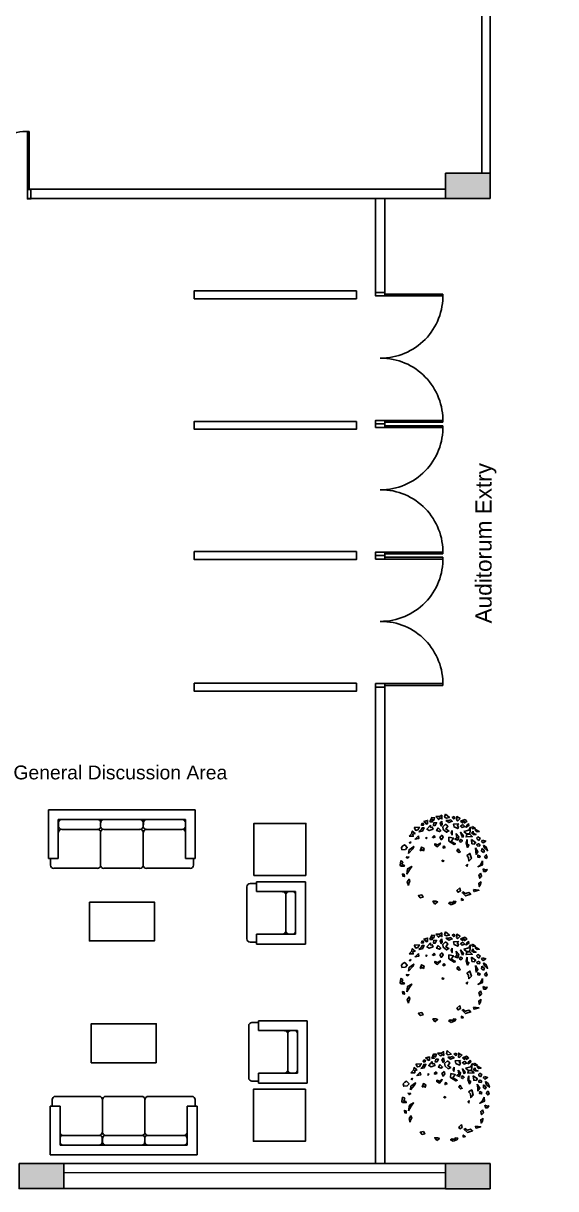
# Model space of a CAD drawing. Header units: inches. Extents: x 535 to 3103, y 2999 to 4393.
# Drawn here: x 1627 to 1857, y 2999 to 3504 of the extents above; entities that cross this region are included whole.
import ezdxf

# ---------------------------------------------------------------- set-up
doc = ezdxf.new("R2010")
doc.units = ezdxf.units.IN
doc.header["$MEASUREMENT"] = 0
for name, color, linetype in [('1', 7, 'Continuous'), ('Column', 6, 'Continuous'), ('Door', 130, 'Continuous'), ('Sofa Washroom', 8, 'Continuous'), ('Stairs', 1, 'Continuous'), ('Text', 7, 'Continuous'), ('Wall', 3, 'Continuous')]:
    doc.layers.add(name, color=color, linetype=linetype)
doc.styles.add('ATTR', font='romans.shx', dxfattribs={"width": 0.8, "height": 0.7})
doc.styles.get("Standard").update_dxf_attribs({"font": 'arial.ttf'})

# ---------------------------------------------------------------- blocks, each defined once
blk = doc.blocks.new('M-MCEN16')
blk.add_lwpolyline([(-0.5, 0.6), (0.5, 0.6), (0.5, 0), (-0.5, 0)], close=True)
blk = doc.blocks.new('M-MC80')
blk.add_lwpolyline([(-0.4, 0), (-0.4, 0.8), (0.4, 0.8), (0.4, 0)], close=True)
blk = doc.blocks.new('DEC1')
for points in [[(2.096443, 60.253408), (0.995445, 56.151728), (3.318161, 54.875548), (7.299967, 55.726328)], [(-27.902623, 48.490098), (-28.642653, 45.945318), (-26.266303, 45.915268), (-25.694743, 47.690008)], [(-22.482173, 47.292998), (-22.915303, 48.664658), (-25.556323, 50.836408), (-20.701343, 52.081818), (-20.707443, 47.864548)], [(-17.061733, 46.095918), (-21.688173, 40.867878), (-18.577893, 39.165388), (-13.789101, 40.946228), (-14.889992, 43.454908), (-16.965533, 43.184148)], [(-17.825703, 50.144688), (-15.340965, 55.637398), (-11.893769, 55.475018), (-12.802246, 52.160138), (-14.540878, 53.429518), (-15.347061, 51.420148), (-14.679306, 50.283108)], [(-12.70607, 49.248398), (-13.313744, 45.632738), (-10.937401, 45.602688), (-9.258873, 49.086028)], [(-10.286347, 57.002498), (-6.636353, 53.173978), (-4.977264, 55.300948), (-2.322731, 54.024758), (-2.654549, 58.704078), (-5.640907, 57.002498)], [(-2.654549, 51.047028), (-4.645447, 48.494678), (-3.318176, 45.091538), (-1.990913, 46.793108)], [(2.322716, 47.218508), (-1.327278, 43.815368), (-0.66365, 40.412228), (3.318161, 37.009098), (6.636337, 38.710668), (2.654526, 40.837618), (5.309077, 44.666158)], [(2.654526, 51.897798), (6.304517, 49.345458), (10.949967, 51.047028), (8.959067, 52.748598), (6.304517, 51.897798)], [(13.272677, 57.002498), (10.949967, 55.726328), (12.609047, 54.024758), (14.268137, 54.875548)], [(19.245397, 47.643888), (12.277227, 47.218508), (13.272677, 43.815368), (17.918117, 41.688418), (18.913577, 44.240768), (17.254487, 45.516938)], [(16.259037, 52.323198), (16.922667, 53.599378), (16.590857, 57.002498), (20.904477, 54.450148), (17.918117, 51.472418)], [(21.568117, 51.047028), (27.209017, 53.173978), (29.531737, 50.621628), (26.545377, 48.920058), (26.213557, 51.047028), (24.222657, 50.196248), (23.890837, 48.920058)], [(24.554477, 46.793108), (21.568117, 44.666158), (23.227197, 42.964588), (26.877177, 44.240768)], [(31.522627, 48.069288), (29.863537, 46.367708), (28.536287, 43.389968), (32.186277, 45.516938)], [(-44.561383, 31.831348), (-39.273253, 31.705098), (-39.604093, 34.382268), (-36.824663, 35.356908), (-40.368063, 38.431048), (-41.276543, 35.116178)], [(-38.104163, 42.886048), (-35.982343, 39.207198), (-33.437553, 39.947208), (-31.223573, 43.364378)], [(-32.518103, 32.329788), (-36.831723, 28.075868), (-31.854473, 28.926648)], [(-31.801213, 37.372358), (-27.415503, 38.148518), (-25.333863, 42.636518), (-27.944843, 42.431948), (-29.220293, 39.953298)], [(-22.563583, 30.628218), (-22.563583, 28.501248), (-21.568133, 29.352038)], [(-12.277245, 32.755178), (-14.599968, 30.628218), (-13.604515, 29.777438), (-11.2818, 30.628218)], [(-7.299988, 42.539188), (-9.290886, 39.136068), (-5.640907, 37.859878), (-3.981812, 39.136068)], [(-1.990913, 33.180578), (-4.977264, 30.628218), (-3.318176, 27.225088), (-0.99546, 30.202838)], [(6.636337, 30.628218), (6.304517, 25.523518), (13.272677, 21.269598), (14.931767, 22.120378), (9.290877, 25.098128), (12.277227, 29.352038)], [(10.949967, 39.136068), (9.622697, 36.158308), (10.618147, 33.605958), (10.949967, 36.158308)], [(15.927217, 35.307528), (16.922667, 29.777438), (14.268137, 28.075868), (17.918117, 26.799688), (19.245397, 31.479008)], [(23.890837, 30.202838), (21.568117, 37.009098), (25.218107, 32.329788)], [(25.549927, 37.859878), (32.186277, 39.561448), (34.177167, 43.389968), (33.181717, 35.307528), (29.199917, 34.882128)], [(29.531737, 34.031358), (28.536287, 31.053608), (36.499887, 31.479008), (33.181717, 34.456738)], [(36.831707, 44.240768), (35.836257, 42.539188), (37.163527, 41.263018), (40.481707, 41.688418)], [(37.495347, 38.285278), (35.836257, 35.732928), (38.158977, 34.031358), (41.477157, 34.031358), (38.158977, 35.307528)], [(40.813507, 40.412228), (40.481707, 39.136068), (42.804427, 37.434478), (45.458957, 37.859878)], [(44.795317, 26.374298), (42.804427, 28.075868), (42.472607, 29.777438), (43.799877, 31.053608), (46.454417, 29.352038)], [(-52.427143, 19.568028), (-50.104423, 20.844198), (-46.786243, 17.441068), (-49.108973, 14.888718), (-53.754413, 14.463338), (-54.418043, 17.441068)], [(-45.127153, 9.784018), (-44.463523, 14.463338), (-38.490813, 18.717258), (-39.818083, 15.739508)], [(-42.472623, 24.672728), (-44.131713, 23.396548), (-42.804433, 22.971158)], [(-30.195383, 13.187148), (-28.536293, 17.866458), (-25.218123, 16.164898), (-26.213573, 13.187148), (-27.872663, 14.463338)], [(-5.640907, 20.844198), (-7.963623, 18.291858), (-11.2818, 20.418808), (-11.2818, 22.120378), (-7.963623, 20.844198), (-4.313629, 22.971158)], [(-0.66365, 18.717258), (0.663628, 19.142638), (1.659081, 17.441068), (-0.66365, 16.590288)], [(18.581767, 15.739508), (16.922667, 13.187148), (19.245397, 11.060198), (21.236297, 11.910978), (19.577217, 13.612548)], [(21.568117, 28.075868), (20.240847, 25.098128), (22.231747, 24.247348), (23.890837, 25.948898)], [(29.863537, 27.650488), (28.536287, 22.971158), (30.527177, 17.441068), (32.186277, 20.418808), (29.863537, 22.120378)], [(35.504437, 27.650488), (36.168077, 22.120378), (39.154437, 21.694998), (40.813507, 23.821948)], [(40.481707, 17.015668), (43.799877, 11.910978), (41.477157, 8.507848), (41.145337, 11.910978)], [(46.454417, 20.844198), (44.463497, 22.120378), (42.472607, 21.269598), (42.804427, 19.568028), (45.458957, 19.142638)], [(49.772577, 26.799688), (48.445307, 25.098128), (50.436227, 23.396548), (53.754397, 25.523518)], [(48.777127, 16.164898), (48.445307, 12.761768), (50.768037, 11.060198), (52.095307, 13.187148)], [(51.099847, 20.418808), (52.095307, 16.590288), (56.077117, 13.187148), (54.418027, 17.866458)], [(-52.427143, -0.850769), (-55.081683, 0.4254), (-56.077133, -5.104706), (-55.081683, -6.380875), (-50.436243, -6.380875), (-51.099873, -5.104706), (-53.754413, -4.253914)], [(-48.445333, 5.530108), (-46.786243, 3.828518), (-44.795343, 5.104708)], [(-0.66365, 1.276169), (-2.322731, 0.4254), (-1.327278, -0.425384), (0, 0)], [(29.531737, 7.231658), (31.854457, 4.679318), (32.186277, 0), (35.504437, 3.403137), (33.513537, 9.784018)], [(46.454417, 6.380878), (46.122607, 4.679318), (43.468057, 5.104708), (43.799877, 7.657058)], [(49.440767, 0.4254), (49.772577, -4.679306), (43.799877, -7.231651), (47.449857, -3.828529)], [(52.095307, 5.955488), (54.086217, 3.403137), (55.745307, 4.679318), (54.418027, 8.082458)], [(-47.449883, -17.015672), (-46.454433, -9.784004), (-41.145353, -6.806266), (-44.131713, -11.06018)], [(30.195357, -3.828529), (28.536287, -5.53009), (29.863537, -6.806266)], [(50.436227, -9.784004), (51.099847, -13.187141), (53.754397, -13.187141), (55.413487, -10.634796), (53.090757, -11.06018)], [(-50.768053, -17.015672), (-50.436243, -19.993412), (-52.427143, -19.568022), (-52.758963, -16.590282)], [(-45.458983, -31.478992), (-46.786243, -26.799672), (-44.463523, -23.396552), (-43.468073, -26.374292), (-44.463523, -28.075852)], [(47.118057, -15.739494), (45.127137, -17.866462), (46.122607, -22.120372), (48.445307, -19.568022)], [(48.113497, -26.799672), (45.127137, -28.501252), (45.458957, -32.755162), (47.118057, -30.202822)], [(-28.204473, -43.389972), (-32.518103, -44.240752), (-30.195383, -47.218492), (-26.545393, -46.367702)], [(20.572657, -34.456732), (16.922667, -37.859872), (18.249947, -39.986832), (21.236297, -38.285262)], [(24.554477, -39.561442), (23.890837, -40.837612), (27.872647, -44.666142), (34.508987, -42.539172), (32.186277, -40.412222), (27.872647, -41.688402)], [(38.158977, -36.583692), (38.822617, -39.136042), (45.127137, -37.434482)], [(-11.2818, -55.300932), (-13.936333, -51.472412), (-10.286347, -51.472412), (-7.963623, -52.323192)], [(9.622697, -56.151712), (6.304517, -54.024762), (8.295417, -52.748592), (8.959067, -53.173982), (12.277227, -53.173982), (12.277227, -51.472412), (15.595407, -51.897802), (14.268137, -54.024762)], [(22.563567, -50.621622), (25.218107, -49.770842), (22.563567, -48.069272)]]:
    blk.add_lwpolyline(points, close=True)
at = {"style": 'ATTR', "width": 0.8, "flags": 9}
blk.add_attdef('ESTCODE', (0, 0), '', height=0.7, dxfattribs=at)

msp = doc.modelspace()

# ---------------------------------------------------------------- hatches: boundary and pattern name
at = {"layer": 'Stairs'}
h = msp.add_hatch(dxfattribs=at)
h.set_pattern_fill('ANSI31', color=6)
h.paths.add_polyline_path([(2873.86, 3461.02), (2854.55, 3461.02), (2854.55, 3450.11), (2873.86, 3450.11)])
h.paths.add_polyline_path([(2386.13, 3460.87), (2366.81, 3460.87), (2366.81, 3449.95), (2386.13, 3449.95)])
h.paths.add_polyline_path([(2386.13, 3031.89), (2366.81, 3031.89), (2366.81, 3020.97), (2386.13, 3020.97)])
h.paths.add_polyline_path([(2544.14, 3031.89), (2524.82, 3031.89), (2524.82, 3020.97), (2544.14, 3020.97)])
h.paths.add_polyline_path([(2689.03, 3031.89), (2669.72, 3031.89), (2669.72, 3020.97), (2689.03, 3020.97)])
h.paths.add_polyline_path([(2873.9, 3031.82), (2854.59, 3031.82), (2854.59, 3020.91), (2873.9, 3020.91)])
h.paths.add_polyline_path([(1341.11, 3438.95), (1321.8, 3438.95), (1321.8, 3428.03), (1341.11, 3428.03)])
h.paths.add_polyline_path([(1828.85, 3439.1), (1809.54, 3439.1), (1809.54, 3428.19), (1828.85, 3428.19)])
h.paths.add_polyline_path([(1828.88, 3009.9), (1809.57, 3009.9), (1809.57, 2998.99), (1828.88, 2998.99)])
h.paths.add_polyline_path([(1644.02, 3009.97), (1624.7, 3009.97), (1624.7, 2999.05), (1644.02, 2999.05)])
h.paths.add_polyline_path([(1499.12, 3009.97), (1479.81, 3009.97), (1479.81, 2999.05), (1499.12, 2999.05)])
h.paths.add_polyline_path([(1341.11, 3009.97), (1321.8, 3009.97), (1321.8, 2999.05), (1341.11, 2999.05)])

# ---------------------------------------------------------------- linework, layer by layer
at = {"layer": 'Column'}
for points in [[(1809.54, 3439.1), (1828.85, 3439.1), (1828.85, 3428.19), (1809.54, 3428.19)], [(1624.7, 3009.97), (1644.02, 3009.97), (1644.02, 2999.05), (1624.7, 2999.05)], [(1809.57, 3009.9), (1828.88, 3009.9), (1828.88, 2998.99), (1809.57, 2998.99)]]:
    msp.add_lwpolyline(points, close=True, dxfattribs=at)
at = {"layer": 'Door'}
for p, q in [((1781.27, 3358.98), (1781.53, 3358.98)), ((1781.27, 3301.94), (1781.53, 3301.94)), ((1781.27, 3244.89), (1781.53, 3244.89))]:
    msp.add_line(p, q, dxfattribs=at)
for points in [[(1628.31, 3457.22), (1628.31, 3432.02), (1629.08, 3432.02), (1629.08, 3457.21)], [(1808.4, 3385.98), (1783.2, 3385.98), (1783.2, 3386.75), (1808.39, 3386.75)], [(1808.39, 3331.22), (1783.2, 3331.22), (1783.2, 3331.99), (1808.4, 3331.99)], [(1808.4, 3328.94), (1783.2, 3328.94), (1783.2, 3329.7), (1808.39, 3329.7)], [(1808.39, 3274.17), (1783.2, 3274.17), (1783.2, 3274.94), (1808.4, 3274.94)], [(1808.4, 3271.89), (1783.2, 3271.89), (1783.2, 3272.66), (1808.39, 3272.66)], [(1808.39, 3217.13), (1783.2, 3217.13), (1783.2, 3217.9), (1808.4, 3217.9)]]:
    msp.add_lwpolyline(points, dxfattribs=at)
for points in [[(1628.31, 3432.02), (1629.84, 3432.02), (1629.84, 3428.02), (1628.31, 3428.02)], [(1770.93, 3388.17), (1700.58, 3388.17), (1700.58, 3384.75), (1770.93, 3384.75)], [(1783.2, 3385.98), (1783.2, 3387.5), (1779.2, 3387.5), (1779.2, 3385.98)], [(1770.93, 3331.57), (1700.58, 3331.57), (1700.58, 3328.15), (1770.93, 3328.15)], [(1783.2, 3330.46), (1783.2, 3331.98), (1779.2, 3331.98), (1779.2, 3330.46)], [(1783.2, 3328.94), (1783.2, 3330.46), (1779.2, 3330.46), (1779.2, 3328.94)], [(1770.93, 3275.12), (1700.58, 3275.12), (1700.58, 3271.7), (1770.93, 3271.7)], [(1783.2, 3273.41), (1783.2, 3274.94), (1779.2, 3274.94), (1779.2, 3273.41)], [(1783.2, 3271.89), (1783.2, 3273.41), (1779.2, 3273.41), (1779.2, 3271.89)], [(1770.93, 3218.05), (1700.58, 3218.05), (1700.58, 3214.63), (1770.93, 3214.63)], [(1783.2, 3216.37), (1783.2, 3217.89), (1779.2, 3217.89), (1779.2, 3216.37)]]:
    msp.add_lwpolyline(points, close=True, dxfattribs=at)
for centre, start, end in [((1628.31, 3430.22), 88.3721, 180.2743), ((1781.4, 3385.98), 269.7257, 1.6279), ((1781.4, 3331.98), 358.3842, 90), ((1781.4, 3328.94), 269.7257, 1.6279), ((1781.4, 3274.94), 358.3842, 90), ((1781.4, 3271.89), 269.7257, 1.6279), ((1781.4, 3217.89), 358.3842, 90)]:
    msp.add_arc(centre, 27, start, end, dxfattribs=at)
at = {"layer": 'Sofa Washroom'}
for p, q in [((1637.45, 3163.19), (1701.07, 3163.19)), ((1637.45, 3163.19), (1637.45, 3142.07)), ((1701.07, 3163.19), (1701.07, 3142.07)), ((1641.68, 3158.97), (1696.85, 3158.97)), ((1641.68, 3158.97), (1641.68, 3142.07)), ((1641.76, 3157.56), (1641.76, 3156.15)), ((1643.17, 3158.97), (1658.75, 3158.97)), ((1660.02, 3157.56), (1660.02, 3156.15)), ((1660.12, 3158.97), (1660.48, 3158.97)), ((1660.17, 3157.85), (1660.2, 3157.56)), ((1661.43, 3158.97), (1677.06, 3158.97)), ((1661.55, 3158.97), (1677.04, 3158.97)), ((1678.47, 3157.56), (1678.47, 3156.15)), ((1678.58, 3157.52), (1678.53, 3155.69)), ((1679.95, 3158.97), (1695.44, 3158.97)), ((1696.85, 3158.97), (1696.85, 3142.07)), ((1696.85, 3157.56), (1696.85, 3156.15)), ((1643.17, 3154.74), (1658.75, 3154.74)), ((1660.01, 3153.34), (1660.01, 3139.25)), ((1661.43, 3154.74), (1677.06, 3154.74)), ((1678.46, 3153.34), (1678.46, 3139.25)), ((1679.95, 3154.74), (1695.44, 3154.74)), ((1637.45, 3142.07), (1641.68, 3142.07)), ((1638.3, 3142.07), (1638.3, 3139.25)), ((1696.85, 3142.07), (1701.07, 3142.07)), ((1700.23, 3142.07), (1700.23, 3139.25)), ((1639.71, 3137.85), (1658.6, 3137.85)), ((1643.11, 3137.85), (1658.6, 3137.85)), ((1661.43, 3137.85), (1677.06, 3137.85)), ((1679.87, 3137.85), (1698.82, 3137.85)), ((1727.66, 3132.05), (1727.66, 3127.83)), ((1748.79, 3132.05), (1727.66, 3132.05)), ((1748.79, 3105.04), (1748.79, 3132.05)), ((1723.44, 3110.69), (1723.44, 3129.8)), ((1723.44, 3107.29), (1723.44, 3129.8)), ((1727.66, 3131.21), (1724.85, 3131.21)), ((1744.56, 3127.83), (1727.66, 3127.83)), ((1743.15, 3127.75), (1741.75, 3127.75)), ((1744.56, 3109.26), (1744.56, 3127.83)), ((1740.34, 3110.75), (1740.34, 3126.34)), ((1744.56, 3110.75), (1744.56, 3126.34)), ((1727.66, 3105.04), (1727.66, 3109.26)), ((1744.56, 3109.26), (1727.66, 3109.26)), ((1743.15, 3109.35), (1741.75, 3109.35)), ((1727.66, 3105.88), (1724.85, 3105.88)), ((1748.79, 3105.04), (1727.66, 3105.04)), ((1728.45, 3071.81), (1728.45, 3067.58)), ((1749.57, 3071.81), (1728.45, 3071.81)), ((1749.57, 3071.81), (1749.57, 3044.79)), ((1724.22, 3069.55), (1724.22, 3047.04)), ((1724.22, 3066.15), (1724.22, 3047.04)), ((1728.45, 3070.96), (1725.63, 3070.96)), ((1745.34, 3067.58), (1728.45, 3067.58)), ((1741.12, 3066.09), (1741.12, 3050.51)), ((1743.93, 3067.5), (1742.53, 3067.5)), ((1745.34, 3067.58), (1745.34, 3049.01)), ((1745.34, 3066.09), (1745.34, 3050.51)), ((1728.45, 3044.79), (1728.45, 3049.01)), ((1745.34, 3049.01), (1728.45, 3049.01)), ((1743.93, 3049.1), (1742.53, 3049.1)), ((1728.45, 3045.63), (1725.63, 3045.63)), ((1749.57, 3044.79), (1728.45, 3044.79)), ((1639.05, 3034.77), (1639.05, 3037.59)), ((1659.4, 3039), (1640.45, 3039)), ((1660.81, 3023.51), (1660.81, 3037.59)), ((1677.84, 3039), (1662.21, 3039)), ((1679.26, 3023.51), (1679.26, 3037.59)), ((1696.17, 3039), (1680.68, 3039)), ((1699.57, 3039), (1680.68, 3039)), ((1700.98, 3034.77), (1700.98, 3037.59)), ((1642.43, 3034.77), (1638.2, 3034.77)), ((1638.2, 3013.65), (1638.2, 3034.77)), ((1642.43, 3017.87), (1642.43, 3034.77)), ((1701.82, 3034.77), (1697.6, 3034.77)), ((1697.6, 3017.87), (1697.6, 3034.77)), ((1701.82, 3013.65), (1701.82, 3034.77)), ((1642.43, 3019.28), (1642.43, 3020.69)), ((1659.32, 3022.1), (1643.83, 3022.1)), ((1660.7, 3019.32), (1660.75, 3021.15)), ((1660.8, 3019.28), (1660.8, 3020.69)), ((1677.84, 3022.1), (1662.21, 3022.1)), ((1679.25, 3019.28), (1679.25, 3020.69)), ((1696.11, 3022.1), (1680.52, 3022.1)), ((1697.51, 3019.29), (1697.51, 3020.69)), ((1697.6, 3017.87), (1642.43, 3017.87)), ((1659.32, 3017.88), (1643.83, 3017.88)), ((1677.84, 3017.87), (1662.21, 3017.87)), ((1677.72, 3017.88), (1662.23, 3017.88)), ((1679.15, 3017.88), (1678.79, 3017.88)), ((1679.1, 3018.99), (1679.07, 3019.29)), ((1696.11, 3017.87), (1680.52, 3017.87)), ((1701.82, 3013.65), (1638.2, 3013.65))]:
    msp.add_line(p, q, dxfattribs=at)
for centre, start, end in [((1643.11, 3157.56), 90, 167.9467), ((1658.75, 3157.56), 12.0533, 90), ((1661.43, 3157.56), 90, 180), ((1677.06, 3157.56), 0, 90), ((1677.17, 3157.56), 358.3509, 90), ((1679.95, 3157.56), 90, 167.9467), ((1695.44, 3157.56), 0, 90), ((1643.17, 3156.15), 180, 270), ((1643.19, 3153.34), 90, 180), ((1658.61, 3153.34), 0, 90), ((1658.75, 3156.15), 270, 340.8019), ((1661.43, 3156.15), 180, 270), ((1661.43, 3153.34), 90, 180), ((1677.06, 3156.15), 270, 0), ((1677.06, 3153.34), 0, 90), ((1679.86, 3156.15), 199.1981, 270), ((1680.01, 3153.34), 90, 180), ((1695.44, 3156.15), 270, 0), ((1695.44, 3153.34), 0, 90), ((1639.71, 3139.25), 180, 270), ((1658.6, 3139.25), 270, 0), ((1661.43, 3139.25), 180, 270), ((1677.06, 3139.25), 270, 0), ((1679.87, 3139.25), 180, 270), ((1698.82, 3139.25), 270, 0), ((1724.85, 3129.8), 90, 180), ((1738.93, 3126.32), 0, 90), ((1741.75, 3126.34), 90, 180), ((1743.15, 3126.4), 0, 77.9467), ((1724.85, 3107.29), 180, 270), ((1738.93, 3110.77), 270, 0), ((1741.75, 3110.75), 180, 270), ((1743.15, 3110.69), 282.0533, 0), ((1725.63, 3069.55), 90, 180), ((1739.71, 3066.07), 0, 90), ((1742.53, 3066.09), 90, 180), ((1743.93, 3066.15), 0, 77.9467), ((1725.63, 3047.04), 180, 270), ((1739.71, 3050.52), 270, 0), ((1742.53, 3050.51), 180, 270), ((1743.93, 3050.44), 282.0533, 0), ((1640.45, 3037.59), 90, 180), ((1659.4, 3037.59), 0, 90), ((1662.21, 3037.59), 90, 180), ((1677.84, 3037.59), 0, 90), ((1680.68, 3037.59), 90, 180), ((1699.57, 3037.59), 0, 90), ((1643.83, 3023.51), 180, 270), ((1643.83, 3020.69), 90, 180), ((1659.26, 3023.51), 270, 0), ((1659.42, 3020.69), 19.1981, 90), ((1662.21, 3023.51), 180, 270), ((1662.21, 3020.69), 90, 180), ((1677.84, 3023.51), 270, 0), ((1677.84, 3020.69), 0, 90), ((1680.52, 3020.69), 90, 160.8019), ((1680.66, 3023.51), 180, 270), ((1696.09, 3023.51), 270, 0), ((1696.11, 3020.69), 0, 90), ((1643.83, 3019.28), 180, 270), ((1659.32, 3019.29), 270, 347.9467), ((1662.1, 3019.28), 178.3509, 270), ((1662.21, 3019.28), 180, 270), ((1677.84, 3019.28), 270, 0), ((1680.52, 3019.29), 192.0533, 270), ((1696.17, 3019.29), 270, 347.9467)]:
    msp.add_arc(centre, 1.41, start, end, dxfattribs=at)
at = {"layer": 'Wall'}
for p, q in [((1825.2, 3525.22), (1825.2, 3439.1)), ((1828.85, 3439.1), (1828.85, 3525.24)), ((1628.33, 3432.19), (1631.38, 3432.19)), ((1685.38, 3432.19), (1629.86, 3432.19)), ((1685.38, 3432.19), (1809.54, 3432.19)), ((1628.33, 3428.19), (1631.38, 3428.19)), ((1685.38, 3428.19), (1629.85, 3428.19)), ((1685.38, 3428.19), (1809.54, 3428.19)), ((1779.2, 3428.19), (1779.2, 3385.98)), ((1783.2, 3428.19), (1783.2, 3385.98)), ((1783.2, 3359.04), (1783.2, 3358.92)), ((1779.2, 3331.98), (1779.2, 3328.94)), ((1783.2, 3331.99), (1783.2, 3328.94)), ((1783.2, 3301.99), (1783.2, 3301.87)), ((1783.2, 3301.99), (1783.2, 3301.87)), ((1779.2, 3274.94), (1779.2, 3271.89)), ((1783.2, 3274.94), (1783.2, 3271.89)), ((1783.2, 3244.95), (1783.2, 3244.83)), ((1783.2, 3244.95), (1783.2, 3244.83)), ((1779.2, 3217.89), (1779.2, 3009.9)), ((1783.2, 3217.9), (1783.2, 3009.9)), ((1644.02, 3009.97), (1809.57, 3009.9)), ((1644.02, 3005.97), (1809.57, 3005.9)), ((1644.02, 2999.05), (1809.57, 2999.05))]:
    msp.add_line(p, q, dxfattribs=at)

# ---------------------------------------------------------------- block references
at = {"layer": '1', "xscale": 0.3380145590672097, "yscale": 0.3380145590672097, "zscale": 0.3380145590672097}
for p in [(1808.78, 3141), (1808.78, 3090), (1809.57, 3038.5)]:
    msp.add_blockref('DEC1', p, dxfattribs=at)
at = {"layer": 'Sofa Washroom', "yscale": 28.16382793200313, "zscale": 28.16382793200313}
for name, p, xscale in [('M-MC80', (1737.77, 3134.76), -28.16382793200313), ('M-MCEN16', (1669.25, 3106.35), 28.16382793200313)]:
    msp.add_blockref(name, p, dxfattribs=dict(at, xscale=xscale))
at = {"layer": 'Sofa Washroom', "xscale": 28.16382793200313, "yscale": 28.16382793200313, "zscale": 28.16382793200313, "rotation": 180}
for name, p in [('M-MCEN16', (1670.03, 3070.49)), ('M-MC80', (1737.52, 3042.09))]:
    msp.add_blockref(name, p, dxfattribs=at)

# ---------------------------------------------------------------- texts
at = {"layer": 'Text'}
msp.add_text('Auditorum Extry ', height=7, rotation=90, dxfattribs=at).set_placement((1829.5, 3244))
msp.add_text('General Discussion Area', height=6, dxfattribs=at).set_placement((1622.23, 3176.4))

doc.saveas('drawing.dxf')
